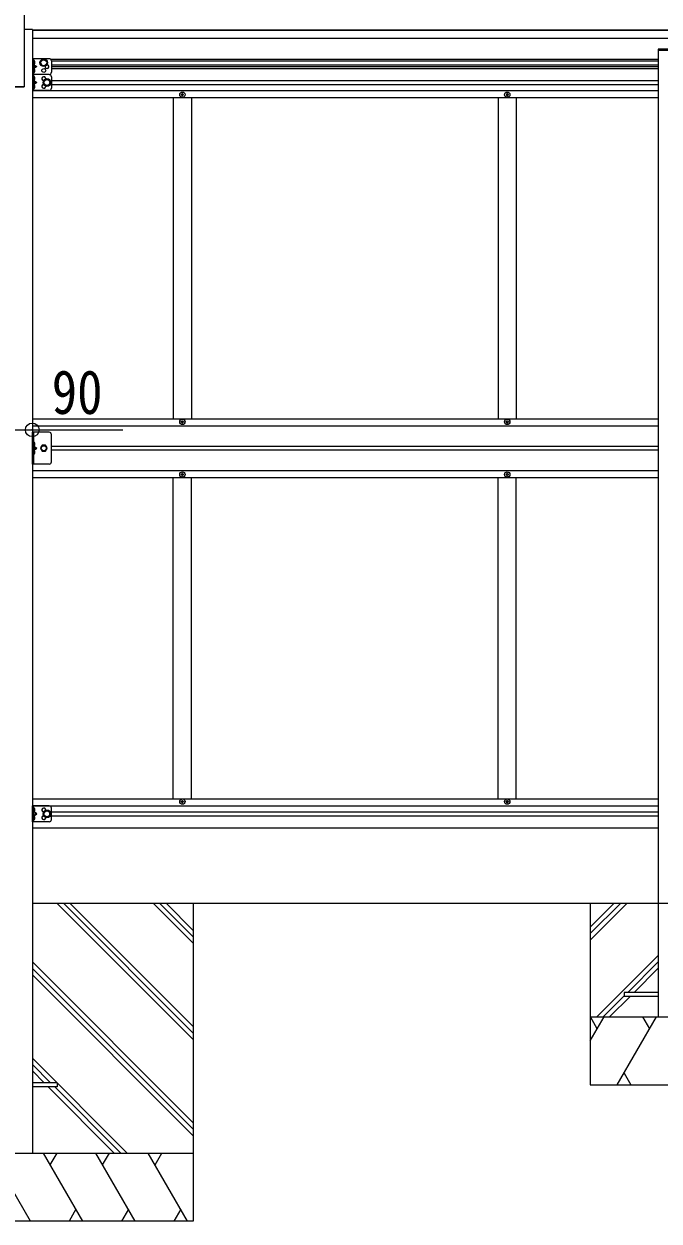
# Model space of a CAD drawing. Units: millimetres at full size, sheet at 1:30; details may follow other scales. Extents: x -8385 to 8479, y -5853 to 5787.
# Drawn here: x -1874 to -474, y -2477 to 162 of the extents above; entities that cross this region are included whole.
import ezdxf
from ezdxf.enums import TextEntityAlignment as Align

# ---------------------------------------------------------------- set-up
doc = ezdxf.new("R2010")
doc.units = ezdxf.units.MM
doc.header["$LTSCALE"] = 30
doc.header["$PDMODE"] = 32
doc.header["$PDSIZE"] = 30
for name, color, linetype, lineweight in [('0-0_0', 7, 'Continuous', 9), ('0-1_本体', 4, 'Continuous', 9), ('0-2_部品', 7, 'Continuous', 9), ('0-A_寸法', 6, 'Continuous', 9), ('1-0_FRAME', 7, 'Continuous', 9), ('1-1_GLASS', 4, 'Continuous', 9), ('1-2_GLASS_SEAL', 4, 'Continuous', 9)]:
    doc.layers.add(name, color=color, linetype=linetype, lineweight=lineweight)
doc.styles.add('ＭＳ ゴシック', font='')
doc.styles.get('ＭＳ ゴシック').set_extended_font_data('MS Gothic')

msp = doc.modelspace()

# ---------------------------------------------------------------- linework, layer by layer
at = {"layer": '0-0_0'}
for p, q in [((954.36, -1776.73), (-1855.24, -1776.73)), ((-1500.44, -2076.52), (-1800.22, -1776.73)), ((-1500.44, -2062.38), (-1786.08, -1776.73)), ((-1500.44, -2048.23), (-1771.94, -1776.73)), ((-1500.44, -1864.39), (-1588.09, -1776.73)), ((-1500.44, -1850.25), (-1573.95, -1776.73)), ((-1500.44, -1836.1), (-1559.81, -1776.73)), ((-1500.44, -1776.73), (-1500.44, -2476.73)), ((-1500.44, -2260.37), (-1855.24, -1905.57)), ((-1500.44, -2274.51), (-1855.24, -1919.71)), ((-1500.44, -2288.65), (-1855.24, -1933.85)), ((-1646.2, -2326.73), (-1855.24, -2117.7)), ((-1814.85, -2172.23), (-1855.24, -2131.84)), ((-1828.99, -2172.23), (-1855.24, -2145.98)), ((-1674.49, -2326.73), (-1819.99, -2181.23)), ((-1660.34, -2326.73), (-1805.85, -2181.23)), ((-2300.44, -2326.73), (-1500.44, -2326.73)), ((-1859.55, -2476.73), (-1946.15, -2326.73)), ((-1744.08, -2476.73), (-1830.68, -2326.73)), ((-1815.68, -2352.72), (-1800.68, -2326.73)), ((-1628.61, -2476.73), (-1715.21, -2326.73)), ((-1700.21, -2352.72), (-1685.21, -2326.73)), ((-1513.14, -2476.73), (-1599.74, -2326.73)), ((-1584.74, -2352.72), (-1569.74, -2326.73)), ((-1759.08, -2450.75), (-1774.08, -2476.73)), ((-1643.61, -2450.75), (-1658.61, -2476.73)), ((-1528.14, -2450.75), (-1543.14, -2476.73)), ((-1500.44, -2476.73), (-2300.44, -2476.73))]:
    msp.add_line(p, q, dxfattribs=at)
at = {"layer": '0-1_本体'}
for p, q in [((-1872.94, 340.06), (-1872.94, 23.27)), ((-1855.24, 149.65), (-1872.94, 149.65)), ((-1855.24, 149.65), (-1855.24, -2326.73)), ((954.56, 148.44), (-1855.24, 148.44)), ((954.56, 147.04), (-1855.24, 147.04)), ((954.56, 129.67), (-1855.24, 129.67)), ((-1872.94, 23.27), (-1927.94, 23.27))]:
    msp.add_line(p, q, dxfattribs=at)
at = {"layer": '0-2_部品', "color": 4}
for p, q in [((-1800.44, -2172.23), (-1855.24, -2172.23)), ((-1800.44, -2181.23), (-1855.24, -2181.23)), ((-1800.44, -2172.23), (-1800.44, -2181.23))]:
    msp.add_line(p, q, dxfattribs=at)
at = {"layer": '0-A_寸法'}
for p, q in [((-1945.44, -732.83), (-1855.44, -732.83)), ((-1855.44, -732.83), (-1655.44, -732.83))]:
    msp.add_line(p, q, dxfattribs=at)
msp.add_point((-1855.44, -732.83), dxfattribs=at)
at = {"layer": '1-0_FRAME'}
for p, q in [((-625.44, -1829.08), (-573.09, -1776.73)), ((-625.44, -1843.22), (-558.95, -1776.73)), ((-625.44, -1857.36), (-544.81, -1776.73)), ((-625.44, -1776.73), (-625.44, -2176.73)), ((-610.96, -2026.73), (-475.44, -1891.21)), ((-542.82, -1972.73), (-475.44, -1905.35)), ((-528.68, -1972.73), (-475.44, -1919.49)), ((-596.82, -2026.73), (-550.44, -1980.35)), ((-582.68, -2026.73), (-536.68, -1980.73)), ((-625.44, -2079.85), (-594.77, -2026.73)), ((-625.44, -2026.73), (-275.44, -2026.73)), ((-609.77, -2052.71), (-624.78, -2026.73)), ((-565.9, -2176.73), (-479.3, -2026.73)), ((-494.3, -2052.71), (-509.3, -2026.73)), ((-550.91, -2150.75), (-535.91, -2176.73)), ((-625.44, -2176.73), (-275.44, -2176.73))]:
    msp.add_line(p, q, dxfattribs=at)
at = {"layer": '1-1_GLASS'}
for p, q in [((-1815.04, 84.26), (-475.44, 84.26)), ((-1813.06, 80.76), (-475.44, 80.76)), ((-475.44, 103.48), (-475.44, -2026.73)), ((-1813.04, 71.76), (-475.44, 71.76)), ((-1813.04, 68.26), (-475.44, 68.26)), ((-475.44, 63.26), (-1813.04, 63.26)), ((-1813.04, 37.38), (-475.44, 37.38)), ((-1813.04, 28.38), (-475.44, 28.38)), ((-1927.94, 23.26), (-1872.94, 23.26)), ((-1855.04, 14.88), (-475.44, 14.88)), ((-1855.04, -0.62), (-475.44, -0.62)), ((-1544.44, -0.62), (-1544.44, -708.24)), ((-1504.44, -0.62), (-1504.44, -708.24)), ((-828.44, -0.62), (-828.44, -708.24)), ((-788.44, -0.62), (-788.44, -708.24)), ((-1855.04, -708.74), (-475.44, -708.74)), ((-1855.04, -724.24), (-475.44, -724.24)), ((-1813.04, -768.74), (-475.44, -768.74)), ((-475.44, -777.74), (-1813.04, -777.74)), ((-1855.04, -822.24), (-475.44, -822.24)), ((-1855.04, -837.74), (-475.44, -837.74)), ((-1544.44, -1545.74), (-1544.44, -837.74)), ((-1504.44, -1545.74), (-1504.44, -837.74)), ((-828.44, -1545.74), (-828.44, -837.74)), ((-788.44, -1545.74), (-788.44, -837.74)), ((-1855.04, -1545.74), (-475.44, -1545.74)), ((-1855.04, -1561.24), (-475.44, -1561.24)), ((-1813.04, -1574.74), (-475.44, -1574.74)), ((-1813.04, -1583.74), (-475.44, -1583.74)), ((-1855.24, -1609.74), (-475.44, -1609.74))]:
    msp.add_line(p, q, dxfattribs=at)
at = {"layer": '1-2_GLASS_SEAL'}
for p, q in [((-426.44, 106.48), (-474.44, 106.48)), ((-1855.04, 85.26), (-1855.04, 50.26)), ((-1818.04, 85.26), (-1855.04, 85.26)), ((-1852.54, 85.26), (-1852.54, 50.26)), ((-1852.04, 80.76), (-1851.23, 80.62)), ((-1813.04, 80.26), (-1813.04, 55.26)), ((-475.94, 104.98), (-475.94, 103.48)), ((-424.94, 103.48), (-475.94, 103.48)), ((-1852.04, 72.76), (-1852.54, 72.85)), ((-1852.54, 67.76), (-1845.54, 67.76)), ((-1852.04, 54.76), (-1852.54, 54.85)), ((-1852.04, 72.76), (-1851.23, 72.9)), ((-1852.04, 62.76), (-1851.23, 62.62)), ((-1852.04, 54.76), (-1851.23, 54.9)), ((-1818.04, 50.26), (-1855.04, 50.26)), ((-1855.04, 50.26), (-1855.04, 15.26)), ((-1818.04, 50.26), (-1855.04, 50.26)), ((-1852.54, 50.26), (-1852.54, 15.26)), ((-1852.04, 37.76), (-1852.54, 37.85)), ((-1852.54, 32.76), (-1845.54, 32.76)), ((-1852.04, 45.76), (-1851.23, 45.62)), ((-1852.04, 37.76), (-1851.23, 37.9)), ((-1852.04, 27.76), (-1851.23, 27.62)), ((-1813.04, 45.26), (-1813.04, 20.26)), ((-1818.04, 15.26), (-1855.04, 15.26)), ((-1852.04, 19.76), (-1852.54, 19.85)), ((-1852.04, 19.76), (-1851.23, 19.9)), ((-1525.94, 6.38), (-1526.94, 6.38)), ((-1522.94, 5.38), (-1521.94, 5.38)), ((-809.94, 6.38), (-810.94, 6.38)), ((-806.94, 5.38), (-805.94, 5.38)), ((-1818.04, -738.24), (-1855.04, -738.24)), ((-1852.54, -738.24), (-1852.54, -808.24)), ((-1525.94, -715.74), (-1526.94, -715.74)), ((-1522.94, -714.74), (-1521.94, -714.74)), ((-809.94, -715.74), (-810.94, -715.74)), ((-806.94, -714.74), (-805.94, -714.74)), ((-1852.04, -760.24), (-1851.23, -760.38)), ((-1813.04, -803.24), (-1813.04, -743.24)), ((-1852.04, -768.24), (-1852.54, -768.15)), ((-1852.54, -768.24), (-1845.54, -773.24)), ((-1852.54, -773.24), (-1845.54, -773.24)), ((-1852.54, -778.24), (-1845.54, -773.24)), ((-1852.04, -786.24), (-1852.54, -786.15)), ((-1852.04, -768.24), (-1851.23, -768.1)), ((-1852.04, -778.24), (-1851.23, -778.38)), ((-1852.04, -786.24), (-1851.23, -786.1)), ((-1525.94, -830.74), (-1526.94, -830.74)), ((-1522.94, -831.74), (-1521.94, -831.74)), ((-809.94, -830.74), (-810.94, -830.74)), ((-806.94, -831.74), (-805.94, -831.74)), ((-1525.94, -1552.74), (-1526.94, -1552.74)), ((-1522.94, -1551.74), (-1521.94, -1551.74)), ((-809.94, -1552.74), (-810.94, -1552.74)), ((-806.94, -1551.74), (-805.94, -1551.74)), ((-1855.04, -1596.74), (-1855.04, -1561.74)), ((-1818.04, -1561.74), (-1855.04, -1561.74)), ((-1852.54, -1596.74), (-1852.54, -1561.74)), ((-1852.04, -1574.24), (-1852.54, -1574.15)), ((-1852.54, -1579.24), (-1845.54, -1579.24)), ((-1852.04, -1566.24), (-1851.23, -1566.38)), ((-1852.04, -1574.24), (-1851.23, -1574.1)), ((-1813.04, -1591.74), (-1813.04, -1566.74)), ((-1818.04, -1596.74), (-1855.04, -1596.74)), ((-1852.04, -1592.24), (-1852.54, -1592.15)), ((-1852.04, -1584.24), (-1851.23, -1584.38)), ((-1852.04, -1592.24), (-1851.23, -1592.1)), ((-475.44, -1972.73), (-550.44, -1972.73))]:
    msp.add_line(p, q, dxfattribs=at)
for points in [[(-1852.04, 72.76), (-1852.04, 80.76), (-1852.54, 80.67), (-1852.54, 72.85)], [(-1852.92, 76.76), (-1852.29, 77.95), (-1850.06, 79.06)], [(-1852.92, 76.76), (-1852.29, 75.57), (-1850.06, 74.46)], [(-1852.92, 58.76), (-1852.29, 59.95), (-1850.06, 61.06)], [(-1852.92, 58.76), (-1852.29, 57.57), (-1850.06, 56.46)], [(-1852.54, 72.76), (-1845.54, 67.76), (-1852.54, 62.76)], [(-1852.04, 54.76), (-1852.04, 62.76), (-1852.54, 62.67), (-1852.54, 54.85)], [(-1852.92, 41.76), (-1852.29, 42.95), (-1850.06, 44.06)], [(-1852.92, 41.76), (-1852.29, 40.57), (-1850.06, 39.46)], [(-1852.04, 37.76), (-1852.04, 45.76), (-1852.54, 45.67), (-1852.54, 37.85)], [(-1852.54, 37.76), (-1845.54, 32.76), (-1852.54, 27.76)], [(-1852.04, 19.76), (-1852.04, 27.76), (-1852.54, 27.67), (-1852.54, 19.85)], [(-1852.92, 23.76), (-1852.29, 24.95), (-1850.06, 26.06)], [(-1852.92, 23.76), (-1852.29, 22.57), (-1850.06, 21.46)], [(-1526.94, 6.38), (-1526.94, 5.38), (-1525.94, 5.38)], [(-1523.94, 7.38), (-1523.94, 8.38), (-1524.94, 8.38), (-1524.94, 7.38)], [(-1524.94, 4.38), (-1524.94, 3.38), (-1523.94, 3.38), (-1523.94, 4.38)], [(-1521.94, 5.38), (-1521.94, 6.38), (-1522.94, 6.38)], [(-810.94, 6.38), (-810.94, 5.38), (-809.94, 5.38)], [(-807.94, 7.38), (-807.94, 8.38), (-808.94, 8.38), (-808.94, 7.38)], [(-808.94, 4.38), (-808.94, 3.38), (-807.94, 3.38), (-807.94, 4.38)], [(-805.94, 5.38), (-805.94, 6.38), (-806.94, 6.38)], [(-1818.04, -808.24), (-1855.04, -808.24), (-1855.04, -738.24)], [(-1526.94, -715.74), (-1526.94, -714.74), (-1525.94, -714.74)], [(-1524.94, -713.74), (-1524.94, -712.74), (-1523.94, -712.74), (-1523.94, -713.74)], [(-1523.94, -716.74), (-1523.94, -717.74), (-1524.94, -717.74), (-1524.94, -716.74)], [(-1521.94, -714.74), (-1521.94, -715.74), (-1522.94, -715.74)], [(-810.94, -715.74), (-810.94, -714.74), (-809.94, -714.74)], [(-808.94, -713.74), (-808.94, -712.74), (-807.94, -712.74), (-807.94, -713.74)], [(-807.94, -716.74), (-807.94, -717.74), (-808.94, -717.74), (-808.94, -716.74)], [(-805.94, -714.74), (-805.94, -715.74), (-806.94, -715.74)], [(-1852.92, -764.24), (-1852.29, -763.05), (-1850.06, -761.94)], [(-1852.92, -764.24), (-1852.29, -765.43), (-1850.06, -766.54)], [(-1852.04, -768.24), (-1852.04, -760.24), (-1852.54, -760.33), (-1852.54, -768.15)], [(-1852.92, -782.24), (-1852.29, -781.05), (-1850.06, -779.94)], [(-1852.92, -782.24), (-1852.29, -783.43), (-1850.06, -784.54)], [(-1852.04, -786.24), (-1852.04, -778.24), (-1852.54, -778.33), (-1852.54, -786.15)], [(-1526.94, -830.74), (-1526.94, -831.74), (-1525.94, -831.74)], [(-1523.94, -829.74), (-1523.94, -828.74), (-1524.94, -828.74), (-1524.94, -829.74)], [(-1524.94, -832.74), (-1524.94, -833.74), (-1523.94, -833.74), (-1523.94, -832.74)], [(-1521.94, -831.74), (-1521.94, -830.74), (-1522.94, -830.74)], [(-810.94, -830.74), (-810.94, -831.74), (-809.94, -831.74)], [(-807.94, -829.74), (-807.94, -828.74), (-808.94, -828.74), (-808.94, -829.74)], [(-808.94, -832.74), (-808.94, -833.74), (-807.94, -833.74), (-807.94, -832.74)], [(-805.94, -831.74), (-805.94, -830.74), (-806.94, -830.74)], [(-1526.94, -1552.74), (-1526.94, -1551.74), (-1525.94, -1551.74)], [(-1524.94, -1550.74), (-1524.94, -1549.74), (-1523.94, -1549.74), (-1523.94, -1550.74)], [(-1523.94, -1553.74), (-1523.94, -1554.74), (-1524.94, -1554.74), (-1524.94, -1553.74)], [(-1521.94, -1551.74), (-1521.94, -1552.74), (-1522.94, -1552.74)], [(-810.94, -1552.74), (-810.94, -1551.74), (-809.94, -1551.74)], [(-808.94, -1550.74), (-808.94, -1549.74), (-807.94, -1549.74), (-807.94, -1550.74)], [(-807.94, -1553.74), (-807.94, -1554.74), (-808.94, -1554.74), (-808.94, -1553.74)], [(-805.94, -1551.74), (-805.94, -1552.74), (-806.94, -1552.74)], [(-1852.92, -1570.24), (-1852.29, -1569.05), (-1850.06, -1567.94)], [(-1852.92, -1570.24), (-1852.29, -1571.43), (-1850.06, -1572.54)], [(-1852.04, -1574.24), (-1852.04, -1566.24), (-1852.54, -1566.33), (-1852.54, -1574.15)], [(-1852.54, -1584.24), (-1845.54, -1579.24), (-1852.54, -1574.24)], [(-1852.92, -1588.24), (-1852.29, -1587.05), (-1850.06, -1585.94)], [(-1852.92, -1588.24), (-1852.29, -1589.43), (-1850.06, -1590.54)], [(-1852.04, -1592.24), (-1852.04, -1584.24), (-1852.54, -1584.33), (-1852.54, -1592.15)], [(-550.44, -1972.73), (-550.44, -1980.73), (-475.44, -1980.73)]]:
    msp.add_lwpolyline(points, dxfattribs=at)
for points in [[(-1830.04, 68.75), (-1836.54, 72.51), (-1836.54, 80.01), (-1830.04, 83.76), (-1823.54, 80.01), (-1823.54, 72.51)], [(-1823.04, 25.25), (-1829.54, 29.01), (-1829.54, 36.51), (-1823.04, 40.26), (-1816.54, 36.51), (-1816.54, 29.01)], [(-1837.54, -773.24), (-1833.79, -779.74), (-1826.28, -779.74), (-1822.53, -773.24), (-1826.28, -766.74), (-1833.79, -766.74)], [(-1823.04, -1571.74), (-1829.54, -1575.49), (-1829.54, -1582.99), (-1823.04, -1586.75), (-1816.54, -1582.99), (-1816.54, -1575.49)]]:
    msp.add_lwpolyline(points, close=True, dxfattribs=at)
for centre, radius in [((-1830.04, 76.26), 8.5), ((-1830.04, 76.26), 7.5), ((-1830.04, 76.26), 6.5), ((-1830.04, 59.26), 4.25), ((-1823.04, 32.76), 8.5), ((-1823.04, 32.76), 7.5), ((-1823.04, 32.76), 6.5), ((-1524.44, 5.88), 5.9), ((-808.44, 5.88), 5.9), ((-1524.44, -715.24), 5.9), ((-808.44, -715.24), 5.9), ((-1830.04, -773.24), 6.5), ((-1830.04, -773.24), 5.5), ((-1524.44, -831.24), 5.9), ((-808.44, -831.24), 5.9), ((-1524.44, -1552.24), 5.9), ((-808.44, -1552.24), 5.9), ((-1823.04, -1579.24), 8.5), ((-1823.04, -1579.24), 7.5), ((-1823.04, -1579.24), 6.5)]:
    msp.add_circle(centre, radius, dxfattribs=at)
for centre, radius, start, end in [((-474.44, 104.98), 1.5, 90, 180), ((-1851.39, 79.73), 0.9, 32.05588, 80), ((-1856.14, 76.76), 6.5, 327.94412, 32.05588), ((-1818.04, 80.26), 5, 0, 90), ((-1851.39, 73.79), 0.9, 280, 327.94412), ((-1851.39, 61.73), 0.9, 32.05588, 80), ((-1851.39, 55.79), 0.9, 280, 327.94412), ((-1856.14, 58.76), 6.5, 327.94412, 32.05588), ((-1823.04, 67.76), 4.25, 173.70569, 85.23923), ((-1818.04, 55.26), 5, 270, 0), ((-1851.39, 44.73), 0.9, 32.05588, 80), ((-1851.39, 38.79), 0.9, 280, 327.94412), ((-1851.39, 26.73), 0.9, 32.05588, 80), ((-1856.14, 41.76), 6.5, 327.94412, 32.05588), ((-1856.14, 23.76), 6.5, 327.94412, 32.05588), ((-1830.04, 41.26), 4.25, 353.70569, 265.23923), ((-1830.04, 24.26), 4.25, 94.76077, 6.29431), ((-1818.04, 45.26), 5, 0, 90), ((-1851.39, 20.79), 0.9, 280, 327.94412), ((-1818.04, 20.26), 5, 270, 0), ((-1525.94, 7.38), 1, 270, 0), ((-1525.94, 4.38), 1, 0, 90), ((-1522.94, 7.38), 1, 180, 270), ((-1522.94, 4.38), 1, 90, 180), ((-809.94, 7.38), 1, 270, 0), ((-809.94, 4.38), 1, 0, 90), ((-806.94, 7.38), 1, 180, 270), ((-806.94, 4.38), 1, 90, 180), ((-1818.04, -743.24), 5, 0, 90), ((-1525.94, -713.74), 1, 270, 0), ((-1525.94, -716.74), 1, 0, 90), ((-1522.94, -713.74), 1, 180, 270), ((-1522.94, -716.74), 1, 90, 180), ((-809.94, -713.74), 1, 270, 0), ((-809.94, -716.74), 1, 0, 90), ((-806.94, -713.74), 1, 180, 270), ((-806.94, -716.74), 1, 90, 180), ((-1851.39, -761.27), 0.9, 32.05588, 80), ((-1856.14, -764.24), 6.5, 327.94412, 32.05588), ((-1851.39, -767.21), 0.9, 280, 327.94412), ((-1851.39, -779.27), 0.9, 32.05588, 80), ((-1851.39, -785.21), 0.9, 280, 327.94412), ((-1856.14, -782.24), 6.5, 327.94412, 32.05588), ((-1818.04, -803.24), 5, 270, 0), ((-1525.94, -829.74), 1, 270, 0), ((-1525.94, -832.74), 1, 0, 90), ((-1522.94, -829.74), 1, 180, 270), ((-1522.94, -832.74), 1, 90, 180), ((-809.94, -829.74), 1, 270, 0), ((-809.94, -832.74), 1, 0, 90), ((-806.94, -829.74), 1, 180, 270), ((-806.94, -832.74), 1, 90, 180), ((-1525.94, -1550.74), 1, 270, 0), ((-1525.94, -1553.74), 1, 0, 90), ((-1522.94, -1550.74), 1, 180, 270), ((-1522.94, -1553.74), 1, 90, 180), ((-809.94, -1550.74), 1, 270, 0), ((-809.94, -1553.74), 1, 0, 90), ((-806.94, -1550.74), 1, 180, 270), ((-806.94, -1553.74), 1, 90, 180), ((-1851.39, -1567.27), 0.9, 32.05588, 80), ((-1851.39, -1573.21), 0.9, 280, 327.94412), ((-1856.14, -1570.24), 6.5, 327.94412, 32.05588), ((-1830.04, -1570.74), 4.25, 353.70569, 265.23923), ((-1818.04, -1566.74), 5, 0, 90), ((-1851.39, -1585.27), 0.9, 32.05588, 80), ((-1851.39, -1591.21), 0.9, 280, 327.94412), ((-1856.14, -1588.24), 6.5, 327.94412, 32.05588), ((-1830.04, -1587.74), 4.25, 94.76077, 6.29431), ((-1818.04, -1591.74), 5, 270, 0)]:
    msp.add_arc(centre, radius, start, end, dxfattribs=at)

# ---------------------------------------------------------------- texts
at = {"layer": '0-A_寸法', "color": 7, "style": 'ＭＳ ゴシック', "width": 0.85}
msp.add_text('90', height=96.77, dxfattribs=at).set_placement((-1812.44, -726.83), align=Align.BOTTOM_LEFT)

doc.saveas('drawing.dxf')
